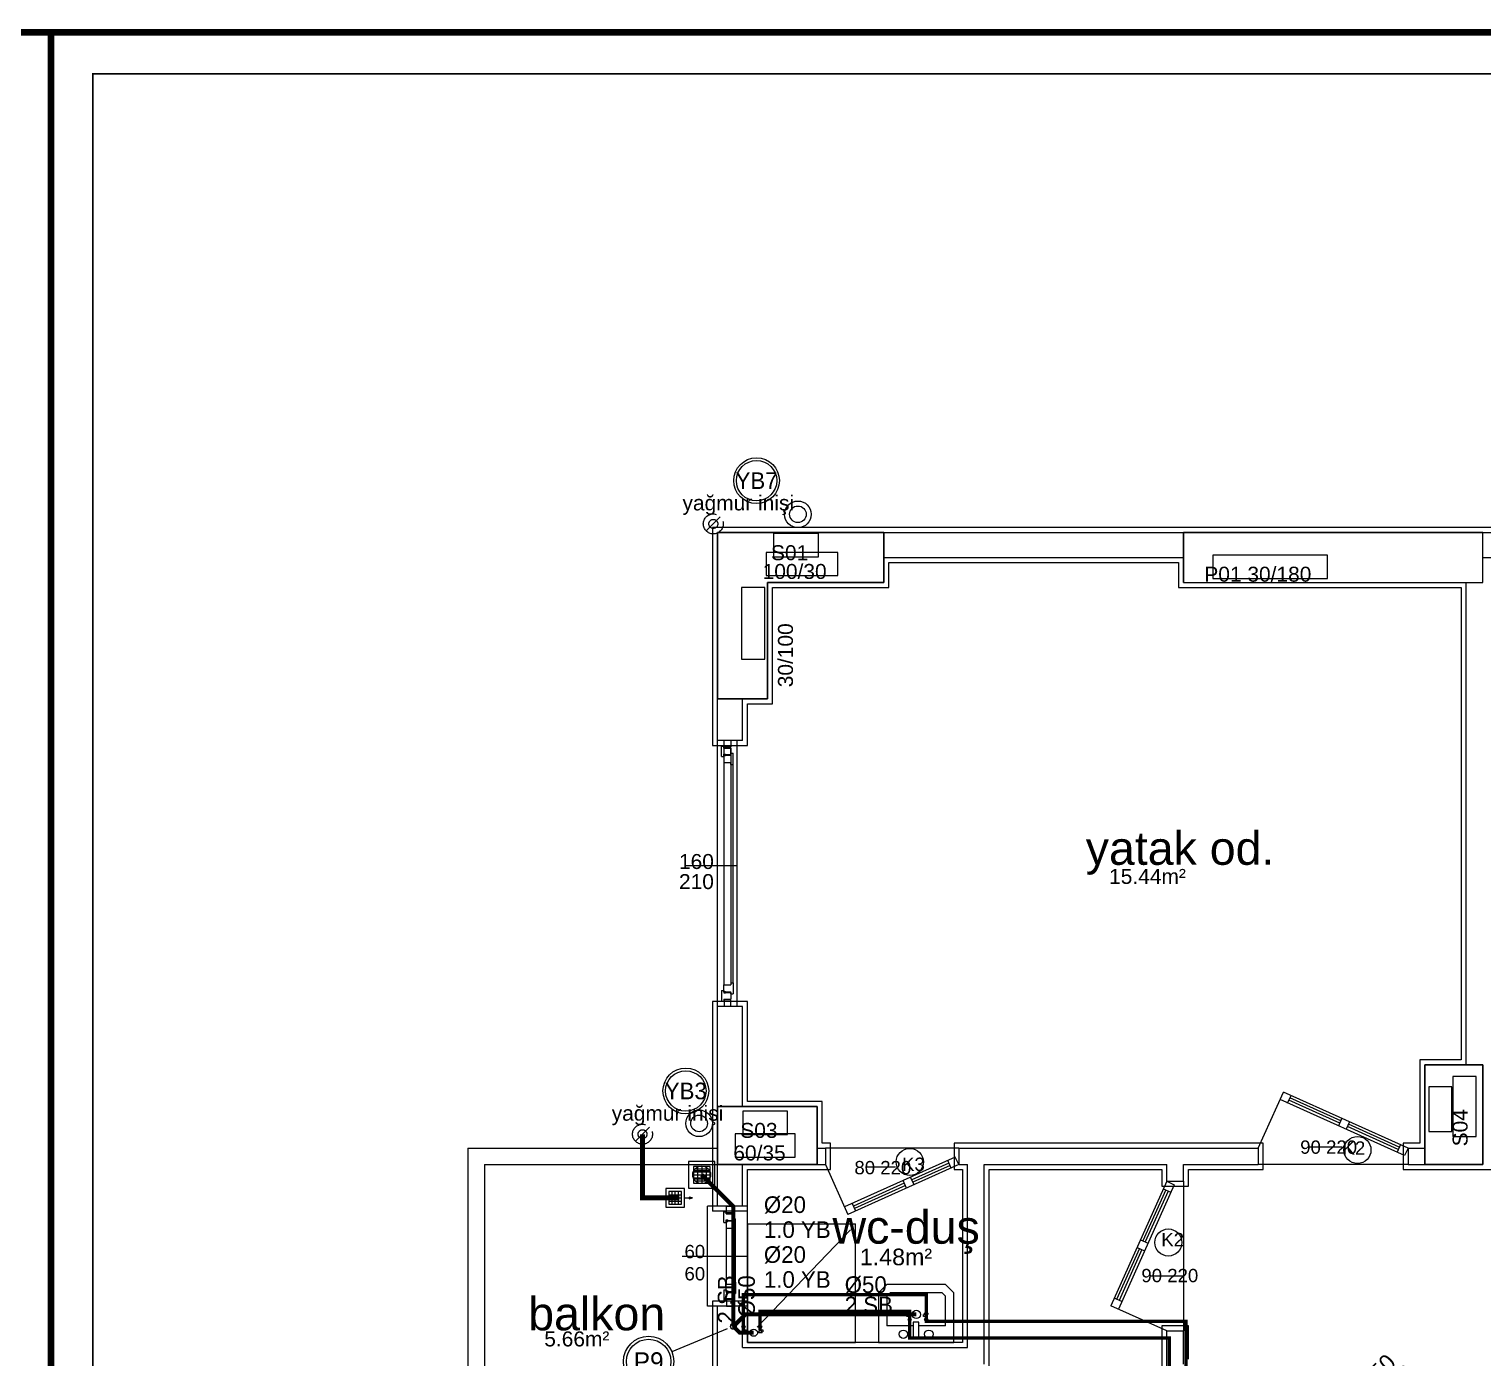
# Model space of a CAD drawing. Header units: centimetres. Extents: x -7420 to 31836, y -2 to 2802.
# Drawn here: x 9987 to 10860, y 2003 to 2802 of the extents above; entities that cross this region are included whole.
import ezdxf
from ezdxf.enums import TextEntityAlignment as Align

# ---------------------------------------------------------------- set-up
doc = ezdxf.new("R2010")
doc.units = ezdxf.units.CM
for name, pattern in [('BASMA HATTI', [31, 25, -6]), ('PISSU HATTI', [26, 20, -6]), ('YAGMUR HATTI', [36, 30, -6])]:
    doc.linetypes.add(name, pattern=pattern)
for name, color, linetype in [('ROTAS-MIMARI', 8, 'CONTINUOUS'), ('ROTAS-MIMARI-KOLON', 8, 'CONTINUOUS'), ('ROTAS-MIMARI-YAZI', 8, 'CONTINUOUS'), ('ROTAS-PAFTA', 7, 'CONTINUOUS'), ('ROTAS-PISSU-BORU-TAVANDAN', 6, 'PISSU HATTI'), ('ROTAS-PISSU-KOLONNO', 211, 'CONTINUOUS'), ('ROTAS-SICAKSU-BORU', 1, 'BASMA HATTI'), ('ROTAS-SOGUKSU-BORU', 5, 'CONTINUOUS'), ('ROTAS-TEFRIS', 15, 'CONTINUOUS'), ('ROTAS-YAGMUR-BORUSU', 3, 'YAGMUR HATTI')]:
    doc.layers.add(name, color=color, linetype=linetype)
doc.styles.add('ROTAS', font='arial.ttf')

# ---------------------------------------------------------------- blocks, each defined once
blk = doc.blocks.new('ROTAS-PIS-SU-CAP-SB')
for tag, p in [('PSCP_001', (0.833, 1.29)), ('PS_001', (0.833, 0.066))]:
    blk.add_attdef(tag, p, '', height=1)
blk = doc.blocks.new('ROTAS-YER-SUZGECI-PLAN')
for p, q in [((-6.7, 0), (6.7, 0)), ((-6.3, 2.3), (6.3, 2.3)), ((-4.9, 4.5), (4.9, 4.5)), ((-6.3, -2.3), (6.3, -2.3)), ((-4.9, -4.5), (4.9, -4.5))]:
    blk.add_line(p, q)
blk.add_lwpolyline([(-10, -10), (10, -10), (10, 10), (-10, 10)], close=True)
blk.add_circle((0, 0), 6.67)
blk = doc.blocks.new('ROTAS-PIS-SU-KOLON')
h = blk.add_hatch(color=256)
h.dxf.hatch_style = 1
h.paths.add_polyline_path([(1.5, 0), (1.5, 0.4), (1.3, 0.8), (1.1, 1.1), (0.8, 1.3), (0.4, 1.5), (0, 1.5), (-0.4, 1.5), (-0.8, 1.3), (-1.1, 1.1), (-1.3, 0.8), (-1.5, 0.4), (-1.5, 0), (-1.5, -0.4), (-1.3, -0.8), (-1.1, -1.1), (-0.8, -1.3), (-0.4, -1.5), (0, -1.5), (0.4, -1.5), (0.8, -1.3), (1.1, -1.1), (1.3, -0.8), (1.5, -0.4)])
blk.add_circle((0, 0), 3.5)
blk = doc.blocks.new('ROTAS-KURESEL-VANA')
for p, q in [((0, 3.1), (0, 8)), ((0, 8), (5.4, 8))]:
    blk.add_line(p, q)
for points in [[(-9, 5.8), (-9, -5), (0, 0.4)], [(9, 5.8), (9, -5), (0, 0.4)]]:
    blk.add_lwpolyline(points, close=True)
blk.add_circle((0, 0.4), 2.71)
blk.add_attdef('CAP', text='', height=10).set_placement((-1.1, 0), align=Align.CENTER)
blk = doc.blocks.new('ROTAS-TEMIZ-SU-CAP-MB')
for tag, p in [('SOCP_001', (0.833, 4.917)), ('SO_001', (0.833, 3.417)), ('SCCP_001', (0.833, 1.917)), ('SC_001', (0.833, 0.417))]:
    blk.add_attdef(tag, p, '', height=1)
blk = doc.blocks.new('ROTAS-SUZGEC')
h = blk.add_hatch(color=256)
h.dxf.hatch_style = 1
h.paths.add_polyline_path([(5, 0), (3.71, 0.32), (3.71, -0.32)])
for p, q in [((-3.82, 1.18), (0.88, 1.18)), ((-2.65, -2.35), (-2.65, 2.35)), ((-1.47, -2.35), (-1.47, 2.35)), ((-0.29, -2.35), (-0.29, 2.35)), ((-3.82, 0), (0.88, 0)), ((-3.82, -1.18), (0.88, -1.18)), ((2.06, 0), (5, 0))]:
    blk.add_line(p, q)
for points in [[(-5, -3.53), (2.06, -3.53), (2.06, 3.53), (-5, 3.53)], [(-3.82, -2.35), (0.88, -2.35), (0.88, 2.35), (-3.82, 2.35)], [(5, 0), (3.71, 0.32), (3.71, -0.32)]]:
    blk.add_lwpolyline(points, close=True)
for tag, p in [('PSCP_001', (-1.25, 0.75)), ('PS_001', (-0.62, -0.5))]:
    blk.add_attdef(tag, p, '', height=1)
blk = doc.blocks.new('ROTAS-KOLON-NO-YAGMUR')
for radius in [27.5, 24.3]:
    blk.add_circle((0, 0), radius)
blk.add_attdef('K', text='', height=20).set_placement((0, 0), align=Align.MIDDLE_CENTER)
blk = doc.blocks.new('ROTAS-KOLON-NO-PIS-SU')
for radius in [27.5, 24.3]:
    blk.add_circle((0, 0), radius)
blk.add_attdef('K', text='', height=20).set_placement((0, 0), align=Align.MIDDLE_CENTER)

msp = doc.modelspace()

# ---------------------------------------------------------------- linework, layer by layer
at = {"layer": 'ROTAS-MIMARI'}
for p, q in [((10500.41, 2502.24), (10397.41, 2502.24)), ((10397.41, 2502.24), (10397.41, 2399.24)), ((10680.41, 2502.24), (10500.41, 2502.24)), ((10500.41, 2499.24), (10680.41, 2499.24)), ((10860.41, 2502.24), (10680.41, 2502.24)), ((10908.23, 2502.24), (10860.41, 2502.24)), ((10860.41, 2499.24), (10905.23, 2499.24)), ((10500.41, 2484.24), (10680.41, 2484.24)), ((10503.41, 2481.24), (10677.41, 2481.24)), ((10503.41, 2466.24), (10503.41, 2481.24)), ((10677.41, 2481.24), (10677.41, 2466.24)), ((10860.41, 2484.24), (10905.23, 2484.24)), ((10433.41, 2396.24), (10433.41, 2466.24)), ((10433.41, 2466.24), (10503.41, 2466.24)), ((10677.41, 2466.24), (10847.41, 2466.24)), ((10847.41, 2466.24), (10847.41, 2182.24)), ((10850.41, 2179.24), (10850.41, 2469.24)), ((10397.41, 2399.24), (10397.41, 2371.24)), ((10400.41, 2374.24), (10400.41, 2399.24)), ((10415.41, 2374.24), (10415.41, 2399.24)), ((10418.41, 2371.24), (10418.41, 2396.24)), ((10418.41, 2396.24), (10433.41, 2396.24)), ((10397.41, 2371.24), (10418.41, 2371.24)), ((10415.41, 2374.24), (10400.41, 2374.24)), ((10400.41, 2214.24), (10400.41, 2374.24)), ((10402.82, 2370.94), (10404.22, 2370.94)), ((10402.82, 2364.54), (10402.82, 2370.94)), ((10404.22, 2370.94), (10404.22, 2227.44)), ((10404.22, 2369.74), (10404.22, 2370.94)), ((10404.22, 2369.74), (10408.42, 2369.74)), ((10404.42, 2370.24), (10404.42, 2374.24)), ((10408.42, 2370.24), (10404.42, 2370.24)), ((10408.42, 2374.24), (10408.42, 2370.24)), ((10408.42, 2369.74), (10408.42, 2228.64)), ((10408.42, 2365.74), (10408.42, 2369.74)), ((10412.22, 2214.24), (10412.22, 2374.24)), ((10402.82, 2364.54), (10404.22, 2364.54)), ((10404.22, 2366.04), (10405.22, 2366.04)), ((10404.22, 2364.54), (10404.22, 2366.04)), ((10404.22, 2365.44), (10404.22, 2361.04)), ((10404.22, 2365.44), (10404.72, 2365.44)), ((10404.22, 2361.04), (10408.42, 2361.04)), ((10404.72, 2365.14), (10404.72, 2365.44)), ((10404.72, 2365.14), (10405.22, 2365.14)), ((10405.22, 2365.74), (10405.22, 2366.04)), ((10405.22, 2365.74), (10408.42, 2365.74)), ((10405.22, 2365.14), (10405.22, 2365.44)), ((10405.22, 2365.44), (10408.42, 2365.44)), ((10408.42, 2366.64), (10408.42, 2365.44)), ((10408.42, 2366.64), (10409.82, 2366.64)), ((10408.42, 2359.84), (10408.42, 2361.04)), ((10408.42, 2359.84), (10409.82, 2359.84)), ((10409.82, 2228.64), (10409.82, 2366.64)), ((10409.82, 2359.84), (10409.82, 2366.64)), ((10380.78, 2299.19), (10412.22, 2299.19)), ((10408.42, 2228.64), (10408.42, 2227.44)), ((10408.42, 2228.64), (10409.82, 2228.64)), ((10409.82, 2228.64), (10409.82, 2221.84)), ((10402.82, 2223.94), (10402.82, 2217.54)), ((10402.82, 2223.94), (10404.22, 2223.94)), ((10404.22, 2227.44), (10408.42, 2227.44)), ((10404.22, 2223.04), (10404.22, 2227.44)), ((10404.22, 2223.94), (10404.22, 2222.44)), ((10404.22, 2223.04), (10404.72, 2223.04)), ((10404.22, 2222.44), (10405.22, 2222.44)), ((10404.72, 2223.34), (10405.22, 2223.34)), ((10404.72, 2223.34), (10404.72, 2223.04)), ((10405.22, 2223.34), (10405.22, 2223.04)), ((10405.22, 2223.04), (10408.42, 2223.04)), ((10405.22, 2222.74), (10405.22, 2222.44)), ((10405.22, 2222.74), (10408.42, 2222.74)), ((10408.42, 2221.84), (10408.42, 2223.04)), ((10408.42, 2222.74), (10408.42, 2218.74)), ((10408.42, 2221.84), (10409.82, 2221.84)), ((10397.41, 2217.24), (10397.41, 2154.24)), ((10418.41, 2217.24), (10397.41, 2217.24)), ((10400.41, 2154.24), (10400.41, 2214.24)), ((10415.41, 2214.24), (10400.41, 2214.24)), ((10402.82, 2217.54), (10404.22, 2217.54)), ((10404.22, 2218.74), (10404.22, 2217.54)), ((10404.22, 2218.74), (10408.42, 2218.74)), ((10404.42, 2218.24), (10404.42, 2214.24)), ((10408.42, 2218.24), (10404.42, 2218.24)), ((10408.42, 2214.24), (10408.42, 2218.24)), ((10415.41, 2154.24), (10415.41, 2214.24)), ((10418.41, 2157.24), (10418.41, 2217.24)), ((10822.41, 2182.24), (10822.41, 2132.24)), ((10847.41, 2182.24), (10822.41, 2182.24)), ((10725.41, 2129.24), (10740.53, 2162.88)), ((10813.36, 2124.68), (10738.48, 2158.32)), ((10815.41, 2129.24), (10740.53, 2162.88)), ((10743.04, 2156.27), (10745.09, 2160.83)), ((10775.02, 2145.6), (10744.42, 2159.35)), ((10397.41, 2154.24), (10397.41, 2119.24)), ((10463.41, 2157.24), (10418.41, 2157.24)), ((10463.41, 2132.24), (10463.41, 2157.24)), ((10774.38, 2144.16), (10743.78, 2157.91)), ((10775.69, 2147.08), (10773.64, 2142.52)), ((10780.25, 2145.03), (10778.2, 2140.47)), ((10809.54, 2128.36), (10778.94, 2142.11)), ((10810.18, 2129.8), (10779.58, 2143.55)), ((10468.41, 2132.24), (10463.41, 2132.24)), ((10468.41, 2116.24), (10468.41, 2132.24)), ((10728.41, 2132.24), (10542.6, 2132.24)), ((10542.6, 2132.24), (10542.6, 2116.24)), ((10728.41, 2116.24), (10728.41, 2132.24)), ((10822.41, 2132.24), (10812.41, 2132.24)), ((10812.41, 2132.24), (10812.41, 2116.24)), ((10460.41, 2129.24), (10465.41, 2129.24)), ((10545.41, 2129.24), (10465.41, 2129.24)), ((10543.36, 2123.8), (10476.8, 2093.89)), ((10545.41, 2119.24), (10543.36, 2123.8)), ((10545.6, 2129.24), (10725.41, 2129.24)), ((10545.6, 2119.24), (10545.6, 2129.24)), ((10725.41, 2129.24), (10725.41, 2119.24)), ((10756.28, 2129.92), (10775.6, 2129.92)), ((10810.85, 2131.29), (10808.8, 2126.72)), ((10815.41, 2129.24), (10813.36, 2124.68)), ((10815.41, 2129.24), (10825.41, 2129.24)), ((10815.41, 2129.24), (10815.41, 2119.24)), ((10395.94, 2118.14), (10385.94, 2118.14)), ((10385.94, 2118.14), (10385.94, 2108.14)), ((10385.94, 2115.67), (10395.94, 2115.67)), ((10388.41, 2118.14), (10388.41, 2108.14)), ((10391.03, 2118.14), (10391.03, 2108.14)), ((10393.64, 2118.14), (10393.64, 2108.14)), ((10395.94, 2108.14), (10395.94, 2118.14)), ((10397.41, 2119.24), (10397.41, 2091.24)), ((10400.41, 2094.24), (10400.41, 2119.24)), ((10415.41, 2094.24), (10415.41, 2119.24)), ((10418.41, 2116.24), (10460.41, 2116.24)), ((10418.41, 2091.24), (10418.41, 2116.24)), ((10460.41, 2119.24), (10465.41, 2119.24)), ((10460.41, 2116.24), (10468.41, 2116.24)), ((10465.41, 2119.24), (10478.85, 2089.33)), ((10545.41, 2119.24), (10478.85, 2089.33)), ((10489.37, 2117.89), (10507.48, 2117.89)), ((10539.54, 2120.11), (10517.26, 2110.1)), ((10540.18, 2118.67), (10517.9, 2108.66)), ((10540.85, 2117.19), (10538.8, 2121.75)), ((10542.6, 2116.24), (10547.6, 2116.24)), ((10545.6, 2119.24), (10550.6, 2119.24)), ((10547.6, 2116.24), (10547.6, 2012.24)), ((10550.6, 2009.24), (10550.6, 2119.24)), ((10560.6, 2119.24), (10670.41, 2119.24)), ((10560.6, 1999.24), (10560.6, 2119.24)), ((10563.6, 2116.24), (10667.41, 2116.24)), ((10563.6, 1996.24), (10563.6, 2116.24)), ((10667.41, 2116.24), (10667.41, 2106.24)), ((10670.41, 2109.24), (10670.41, 2119.24)), ((10680.41, 2109.24), (10680.41, 2119.24)), ((10680.41, 2119.24), (10725.41, 2119.24)), ((10683.41, 2106.24), (10683.41, 2116.24)), ((10683.41, 2116.24), (10728.41, 2116.24)), ((10815.41, 2119.24), (10725.41, 2119.24)), ((10812.41, 2116.24), (10873.41, 2116.24)), ((10815.41, 2119.24), (10825.41, 2119.24)), ((10385.94, 2113.14), (10395.94, 2113.14)), ((10385.94, 2110.61), (10395.94, 2110.61)), ((10385.94, 2108.14), (10395.94, 2108.14)), ((10512.7, 2108.05), (10482.1, 2094.3)), ((10513.34, 2106.61), (10482.74, 2092.86)), ((10514.01, 2105.13), (10511.96, 2109.69)), ((10518.57, 2107.18), (10516.52, 2111.74)), ((10670.41, 2109.24), (10636.77, 2034.35)), ((10674.97, 2107.19), (10641.33, 2032.31)), ((10667.41, 2106.24), (10683.41, 2106.24)), ((10670.41, 2109.24), (10680.41, 2109.24)), ((10670.41, 2109.24), (10674.97, 2107.19)), ((10680.41, 2109.24), (10680.41, 2019.24)), ((10669.85, 2104.01), (10656.1, 2073.41)), ((10671.29, 2103.36), (10657.54, 2072.76)), ((10668.36, 2104.68), (10672.92, 2102.63)), ((10394.41, 2034.24), (10394.41, 2094.24)), ((10400.41, 2094.24), (10394.41, 2094.24)), ((10418.41, 2091.24), (10397.41, 2091.24)), ((10415.41, 2094.24), (10400.41, 2094.24)), ((10404.31, 2084.52), (10404.31, 2090.92)), ((10404.31, 2090.92), (10405.71, 2090.92)), ((10405.71, 2089.72), (10405.71, 2090.92)), ((10405.71, 2089.72), (10409.91, 2089.72)), ((10405.91, 2090.24), (10405.91, 2094.24)), ((10405.91, 2094.24), (10409.91, 2094.24)), ((10409.91, 2090.24), (10405.91, 2090.24)), ((10409.91, 2094.24), (10409.91, 2090.24)), ((10409.91, 2085.72), (10409.91, 2089.72)), ((10418.41, 2094.24), (10415.41, 2094.24)), ((10418.41, 2034.24), (10418.41, 2094.24)), ((10481.36, 2095.94), (10483.41, 2091.38)), ((10404.31, 2084.52), (10405.71, 2084.52)), ((10405.71, 2084.52), (10405.71, 2086.02)), ((10405.71, 2086.02), (10406.71, 2086.02)), ((10405.71, 2085.42), (10406.21, 2085.42)), ((10405.71, 2085.42), (10405.71, 2081.02)), ((10405.71, 2081.02), (10409.91, 2081.02)), ((10405.71, 2081.02), (10405.71, 2047.44)), ((10406.21, 2085.12), (10406.21, 2085.42)), ((10406.21, 2085.12), (10406.71, 2085.12)), ((10406.71, 2085.72), (10406.71, 2086.02)), ((10406.71, 2085.72), (10409.91, 2085.72)), ((10406.71, 2085.42), (10409.91, 2085.42)), ((10406.71, 2085.12), (10406.71, 2085.42)), ((10409.91, 2086.62), (10411.31, 2086.62)), ((10409.91, 2086.62), (10409.91, 2085.42)), ((10409.91, 2079.82), (10409.91, 2081.02)), ((10409.91, 2079.82), (10411.31, 2079.82)), ((10409.91, 2079.82), (10409.91, 2048.64)), ((10411.31, 2079.82), (10411.31, 2086.62)), ((10411.31, 2048.64), (10411.31, 2079.82)), ((10418.41, 2012.24), (10418.41, 2083.62)), ((10418.41, 2083.62), (10418.41, 2012.24)), ((10418.41, 2083.62), (10483.41, 2083.62)), ((10480.4, 2080.07), (10424.24, 2021.48)), ((10483.41, 2012.24), (10483.41, 2083.62)), ((10654.61, 2074.08), (10659.17, 2072.03)), ((10379.15, 2064.24), (10418.41, 2064.24)), ((10654.05, 2068.85), (10640.3, 2038.25)), ((10655.49, 2068.2), (10641.74, 2037.6)), ((10652.56, 2069.51), (10657.12, 2067.47)), ((10405.71, 2047.44), (10409.91, 2047.44)), ((10405.71, 2043.04), (10405.71, 2047.44)), ((10409.91, 2048.64), (10409.91, 2047.44)), ((10409.91, 2048.64), (10411.31, 2048.64)), ((10411.31, 2048.64), (10411.31, 2041.84)), ((10502.12, 2047.24), (10497.12, 2042.24)), ((10537.44, 2047.24), (10502.12, 2047.24)), ((10542.44, 2042.24), (10537.44, 2047.24)), ((10660.85, 2052.46), (10680.17, 2052.46)), ((10397.41, 2037.24), (10397.41, 1981.24)), ((10418.41, 2037.24), (10397.41, 2037.24)), ((10404.31, 2043.94), (10404.31, 2037.54)), ((10404.31, 2043.94), (10405.71, 2043.94)), ((10404.31, 2037.54), (10405.71, 2037.54)), ((10405.71, 2043.94), (10405.71, 2042.44)), ((10405.71, 2043.04), (10406.21, 2043.04)), ((10405.71, 2042.44), (10406.71, 2042.44)), ((10405.71, 2038.74), (10405.71, 2037.54)), ((10405.71, 2038.74), (10409.91, 2038.74)), ((10405.91, 2038.24), (10405.91, 2034.24)), ((10409.91, 2038.24), (10405.91, 2038.24)), ((10406.21, 2043.34), (10406.71, 2043.34)), ((10406.21, 2043.34), (10406.21, 2043.04)), ((10406.71, 2043.34), (10406.71, 2043.04)), ((10406.71, 2043.04), (10409.91, 2043.04)), ((10406.71, 2042.74), (10406.71, 2042.44)), ((10406.71, 2042.74), (10409.91, 2042.74)), ((10409.91, 2041.84), (10409.91, 2043.04)), ((10409.91, 2042.74), (10409.91, 2038.74)), ((10409.91, 2041.84), (10411.31, 2041.84)), ((10409.91, 2034.24), (10409.91, 2038.24)), ((10497.12, 2042.24), (10497.12, 2012.24)), ((10504.19, 2042.24), (10502.12, 2040.16)), ((10502.12, 2040.16), (10502.12, 2022.24)), ((10535.37, 2042.24), (10504.19, 2042.24)), ((10537.44, 2040.16), (10535.37, 2042.24)), ((10537.44, 2022.24), (10537.44, 2040.16)), ((10542.44, 2012.24), (10542.44, 2042.24)), ((10643.38, 2036.87), (10638.81, 2038.92)), ((10400.41, 2034.24), (10394.41, 2034.24)), ((10400.41, 1984.24), (10400.41, 2034.24)), ((10415.41, 2034.24), (10400.41, 2034.24)), ((10405.91, 2034.24), (10409.91, 2034.24)), ((10415.41, 2009.24), (10415.41, 2034.24)), ((10418.41, 2034.24), (10415.41, 2034.24)), ((10670.41, 2019.24), (10636.77, 2034.35)), ((10518.11, 2022.24), (10502.12, 2022.24)), ((10521.45, 2024.52), (10518.11, 2024.52)), ((10518.11, 2024.52), (10518.11, 2014.52)), ((10521.45, 2014.52), (10521.45, 2024.52)), ((10537.44, 2022.24), (10521.45, 2022.24)), ((10683.41, 2022.24), (10667.41, 2022.24)), ((10667.41, 2022.24), (10667.41, 1747.24)), ((10670.41, 1744.24), (10670.41, 2019.24)), ((10670.41, 2019.24), (10680.41, 2019.24)), ((10680.41, 1999.24), (10680.41, 2019.24)), ((10683.41, 2002.24), (10683.41, 2022.24)), ((10547.6, 2012.24), (10418.41, 2012.24)), ((10418.41, 2012.24), (10483.41, 2012.24)), ((10497.12, 2012.24), (10542.44, 2012.24)), ((10518.11, 2014.52), (10521.45, 2014.52)), ((10415.41, 2009.24), (10550.6, 2009.24))]:
    msp.add_line(p, q, dxfattribs=at)
for points in [[(10400.41, 2399.24), (10400.41, 2499.24)], [(10400.41, 2499.24), (10500.41, 2499.24)], [(10500.41, 2499.24), (10500.41, 2469.24)], [(10680.41, 2469.24), (10680.41, 2499.24)], [(10680.41, 2499.24), (10860.41, 2499.24)], [(10860.41, 2469.24), (10860.41, 2499.24)], [(10500.41, 2469.24), (10430.41, 2469.24)], [(10430.41, 2469.24), (10430.41, 2399.24)], [(10680.41, 2469.24), (10860.41, 2469.24)], [(10430.41, 2399.24), (10400.41, 2399.24)], [(10825.41, 2119.24), (10825.41, 2179.24)], [(10825.41, 2179.24), (10860.41, 2179.24)], [(10860.41, 2179.24), (10860.41, 2119.24)], [(10400.41, 2119.24), (10400.41, 2154.24)], [(10400.41, 2154.24), (10460.41, 2154.24)], [(10460.41, 2154.24), (10460.41, 2119.24)], [(10250.41, 2129.24), (10250.41, 1854.24)], [(10250.41, 2129.24), (10400.41, 2129.24)], [(10465.41, 2129.24), (10465.41, 2119.24)], [(10260.41, 2119.24), (10260.41, 1854.24)], [(10260.41, 2119.24), (10400.41, 2119.24)], [(10460.41, 2119.24), (10400.41, 2119.24)], [(10860.41, 2119.24), (10825.41, 2119.24)]]:
    msp.add_lwpolyline(points, dxfattribs=at)
for centre, radius in [((10448.76, 2510.24), 8), ((10448.76, 2510.24), 5), ((10389.41, 2144.06), 8), ((10389.41, 2144.06), 5), ((10785.01, 2128.06), 8.14), ((10516.01, 2120.87), 8.14), ((10671.35, 2072.41), 8.14), ((10519.91, 2029.19), 2.52), ((10422.21, 2018.19), 2.18), ((10512.12, 2017.24), 2.52), ((10527.44, 2017.24), 2.52)]:
    msp.add_circle(centre, radius, dxfattribs=at)
at = {"layer": 'ROTAS-MIMARI-KOLON'}
for points in [[(10500.41, 2499.24), (10400.41, 2499.24), (10400.41, 2399.24), (10430.41, 2399.24), (10430.41, 2469.24), (10500.41, 2469.24), (10500.41, 2499.24)], [(10860.41, 2499.24), (10680.41, 2499.24), (10680.41, 2469.24), (10860.41, 2469.24), (10860.41, 2499.24)], [(10434.03, 2484.68), (10461.05, 2484.68), (10461.05, 2498.64), (10434.03, 2498.64), (10434.03, 2484.68)], [(10429.63, 2473.4), (10472.74, 2473.4), (10472.74, 2487.37), (10429.63, 2487.37), (10429.63, 2473.4)], [(10698.08, 2471.75), (10767.06, 2471.75), (10767.06, 2485.72), (10698.08, 2485.72), (10698.08, 2471.75)], [(10428.91, 2423.16), (10428.91, 2466.27), (10414.94, 2466.27), (10414.94, 2423.16), (10428.91, 2423.16)], [(10860.41, 2179.24), (10825.41, 2179.24), (10825.41, 2119.24), (10860.41, 2119.24), (10860.41, 2179.24)], [(10856.32, 2136.16), (10856.32, 2172.28), (10842.35, 2172.28), (10842.35, 2136.16), (10856.32, 2136.16)], [(10841.77, 2139.08), (10841.77, 2166.11), (10827.81, 2166.11), (10827.81, 2139.08), (10841.77, 2139.08)], [(10460.41, 2154.24), (10400.41, 2154.24), (10400.41, 2119.24), (10460.41, 2119.24), (10460.41, 2154.24)], [(10415.58, 2137.34), (10442.6, 2137.34), (10442.6, 2151.31), (10415.58, 2151.31), (10415.58, 2137.34)], [(10410.99, 2123.79), (10447.11, 2123.79), (10447.11, 2137.76), (10410.99, 2137.76), (10410.99, 2123.79)]]:
    msp.add_lwpolyline(points, dxfattribs=at)
at = {"layer": 'ROTAS-PAFTA'}
for points, const_width in [([(7500, 0), (10000, 0), (10000, 2800), (7500, 2800)], 4), ([(10000, 0), (12500, 0), (12500, 2800), (10000, 2800)], 4), ([(10025, 25), (12475, 25), (12475, 2775), (10025, 2775)], 1)]:
    msp.add_lwpolyline(points, close=True, dxfattribs=dict(at, const_width=const_width))
at = {"layer": 'ROTAS-PISSU-BORU-TAVANDAN', "const_width": 2.5}
for points in [[(10390.94, 2113.14), (10410, 2094.08), (10410, 2022)], [(10519.91, 2029.19), (10417.19, 2029.19), (10410, 2022)], [(10422.21, 2018.19), (10413.81, 2018.19), (10410, 2022)]]:
    msp.add_lwpolyline(points, dxfattribs=at)
at = {"layer": 'ROTAS-PISSU-KOLONNO'}
msp.add_line((10406.3, 2020.47), (10373.04, 2006.69), dxfattribs=at)
at = {"layer": 'ROTAS-SICAKSU-BORU', "const_width": 2}
msp.add_lwpolyline([(11377, 2431), (11318, 2431), (11318, 2325), (11382, 2325), (11382, 2299), (11190, 2299), (11190, 2039), (10878, 2039), (10878, 1987), (10802, 1987), (10802, 1889), (10842, 1889), (10842, 1785), (10858, 1785), (10858, 1751), (10804, 1751), (10804, 1775), (10672, 1775), (10672, 2015), (10516, 2015), (10516, 2031), (10426, 2031), (10426, 2020)], dxfattribs=at)
at = {"layer": 'ROTAS-SOGUKSU-BORU', "const_width": 2}
msp.add_lwpolyline([(11377, 2441), (11308, 2441), (11308, 2315), (11372, 2315), (11372, 2309), (11180, 2309), (11180, 2049), (10868, 2049), (10868, 1997), (10792, 1997), (10792, 1879), (10832, 1879), (10832, 1775), (10848, 1775), (10848, 1761), (10814, 1761), (10814, 1785), (10682, 1785), (10682, 2025), (10526, 2025), (10526, 2041), (10416, 2041), (10416, 2020)], dxfattribs=at)
at = {"layer": 'ROTAS-YAGMUR-BORUSU'}
for p, q in [((10393.72, 2500.28), (10402.12, 2508.68)), ((10351.19, 2133.34), (10359.59, 2141.74))]:
    msp.add_line(p, q, dxfattribs=at)
at = {"layer": 'ROTAS-YAGMUR-BORUSU', "const_width": 3}
msp.add_lwpolyline([(10377.41, 2099.24), (10355.39, 2099.24), (10355.39, 2137.54)], dxfattribs=at)
at = {"layer": 'ROTAS-YAGMUR-BORUSU'}
for centre, radius in [((10397.92, 2504.48), 6), ((10397.92, 2504.48), 2.7), ((10355.39, 2137.54), 6), ((10355.39, 2137.54), 2.7)]:
    msp.add_circle(centre, radius, dxfattribs=at)

# ---------------------------------------------------------------- block references
at = {"layer": 'ROTAS-TEFRIS'}
ref = msp.add_blockref('ROTAS-KOLON-NO-YAGMUR', (10423.92, 2530.48), dxfattribs=dict(at, xscale=0.5, yscale=0.5))
ref.add_attrib('K', 'YB7', dxfattribs={"height": 10}).set_placement((10423.92, 2530.48), align=Align.MIDDLE_CENTER)
ref = msp.add_blockref('ROTAS-KOLON-NO-YAGMUR', (10381.39, 2163.54), dxfattribs=dict(at, xscale=0.5, yscale=0.5))
ref.add_attrib('K', 'YB3', dxfattribs={"height": 10}).set_placement((10381.39, 2163.54), align=Align.MIDDLE_CENTER)
for name, p, xscale, yscale in [('ROTAS-YER-SUZGECI-PLAN', (10390.94, 2113.14), 0.8, 0.8), ('ROTAS-SUZGEC', (10377.41, 2099.24), 1.6, 1.6), ('ROTAS-PIS-SU-KOLON', (10410, 2022), 0.5, 0.5)]:
    msp.add_blockref(name, p, dxfattribs=dict(at, xscale=xscale, yscale=yscale))
ref = msp.add_blockref('ROTAS-TEMIZ-SU-CAP-MB', (10420, 2041), dxfattribs=dict(at, xscale=10, yscale=10))
ref.add_attrib('SCCP_001', 'Ø20', (10428.33, 2060.17), dxfattribs={"height": 10})
ref.add_attrib('SC_001', '1.0 YB', (10428.33, 2045.17), dxfattribs={"height": 10})
ref.add_attrib('SO_001', '1.0 YB', (10428.33, 2075.17), dxfattribs={"height": 10})
ref.add_attrib('SOCP_001', 'Ø20', (10428.33, 2090.17), dxfattribs={"height": 10})
ref = msp.add_blockref('ROTAS-PIS-SU-CAP-SB', (10410, 2061.04), dxfattribs=dict(at, xscale=10, yscale=10, rotation=-90))
ref.add_attrib('PSCP_001', 'Ø50', dxfattribs={"height": 10, "rotation": 90}).set_placement((10422.9, 2052.71), align=Align.RIGHT)
ref.add_attrib('PS_001', '2 SB', dxfattribs={"height": 10, "rotation": 90}).set_placement((10410.66, 2052.71), align=Align.RIGHT)
ref = msp.add_blockref('ROTAS-PIS-SU-CAP-SB', (10468.55, 2029.19), dxfattribs=dict(at, xscale=10, yscale=10))
ref.add_attrib('PSCP_001', 'Ø50', (10476.88, 2042.09), dxfattribs={"height": 10})
ref.add_attrib('PS_001', '2 SB', (10476.88, 2029.85), dxfattribs={"height": 10})
at = {"layer": 'ROTAS-TEFRIS', "xscale": 0.22, "yscale": 0.22}
for p, rotation in [((10516, 2028), 90), ((10526, 2028), 90), ((10416, 2020), -90), ((10426, 2020), -90)]:
    msp.add_blockref('ROTAS-KURESEL-VANA', p, dxfattribs=dict(at, rotation=rotation))
at = {"layer": 'ROTAS-TEFRIS'}
ref = msp.add_blockref('ROTAS-KOLON-NO-PIS-SU', (10359.07, 2000.9), dxfattribs=dict(at, xscale=0.55, yscale=0.55))
ref.add_attrib('K', 'P9', dxfattribs={"height": 11}).set_placement((10359.07, 2000.9), align=Align.MIDDLE_CENTER)
ref = msp.add_blockref('ROTAS-PIS-SU-CAP-SB', (10794.33, 1966.33), dxfattribs=dict(at, xscale=10, yscale=10, rotation=45))
ref.add_attrib('PSCP_001', 'Ø50', (10791.1, 1981.34), dxfattribs={"height": 10, "rotation": 45})
ref.add_attrib('PS_001', '2 SB', (10799.76, 1972.68), dxfattribs={"height": 10, "rotation": 45})

# ---------------------------------------------------------------- texts
at = {"layer": 'ROTAS-MIMARI-YAZI', "style": 'ROTAS'}
for s, height, p in [('yağmur inişi', 9, (10412.94, 2517.08)), ('S01', 9, (10443.78, 2487.16)), ('100/30', 9, (10446.8, 2475.89)), ('P01 30/180', 9, (10725.16, 2474.24)), ('yatak od.', 20, (10678.41, 2309.5)), ('160', 9, (10387.78, 2301.49)), ('210', 9, (10387.79, 2289.42)), ('15.44m²', 9, (10658.84, 2292.54)), ('yağmur inişi', 9, (10370.41, 2150.14)), ('S03', 9, (10425.33, 2139.82)), ('90 220', 8, (10767.69, 2129.77)), ('K2', 8, (10782.89, 2129.24)), ('60/35', 9, (10425.69, 2126.28)), ('K3', 8, (10518.18, 2119.47)), ('80 220', 8, (10499.8, 2117.44)), ('wc-duş', 20, (10513.82, 2081.7)), ('60', 8, (10386.82, 2066.97)), ('K2', 8, (10673.96, 2074.15)), ('1.48m²', 10, (10507.68, 2063.74)), ('60', 8, (10386.82, 2053.64)), ('90 220', 8, (10672.26, 2052.56)), ('balkon', 20, (10327.85, 2029.63)), ('5.66m²', 9, (10315.91, 2014.45))]:
    msp.add_text(s, height=height, dxfattribs=at).set_placement(p, align=Align.MIDDLE_CENTER)
for s, p in [('30/100', (10441.28, 2425.49)), ('S04', (10846.71, 2141.41))]:
    msp.add_text(s, height=9, rotation=90, dxfattribs=at).set_placement(p, align=Align.MIDDLE_CENTER)

doc.saveas('drawing.dxf')
